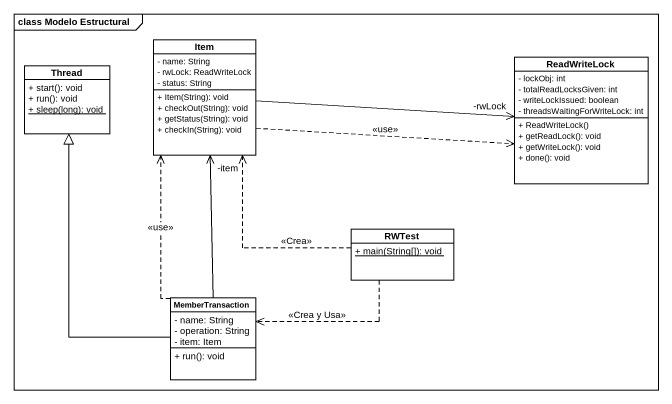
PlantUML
@startuml
mainframe class Modelo Estructural
hide circle
hide empty members
skinparam classAttributeIconSize 0
class Item {
  - name: String
  - rwLock: ReadWriteLock
  - status: String
  + Item(String): void
  + checkOut(String): void
  + getStatus(String): void
  + checkIn(String): void
}
class ReadWriteLock {
  - lockObj: int
  - totalReadLocksGiven: int
  - writeLockIssued: boolean
  - threadsWaitingForWriteLock: int
  + ReadWriteLock()
  + getReadLock(): void
  + getWriteLock(): void
  + done(): void
}
class Thread {
  + start(): void
  + run(): void
  {static} + sleep(long): void
}
class RWTest {
  {static} + main(String[]): void
}
class MemberTransaction {
  - name: String
  - operation: String
  - item: Item
  + run(): void
}
Item .right.> ReadWriteLock : <<use>>
Item -right-> "-rwLock" ReadWriteLock
RWTest .up.> Item : <<Crea>>
RWTest .left.> MemberTransaction : <<Crea y Usa>>
MemberTransaction .up.> Item : <<use>>
MemberTransaction -up-> "-item" Item
MemberTransaction -up-|> Thread
@enduml
